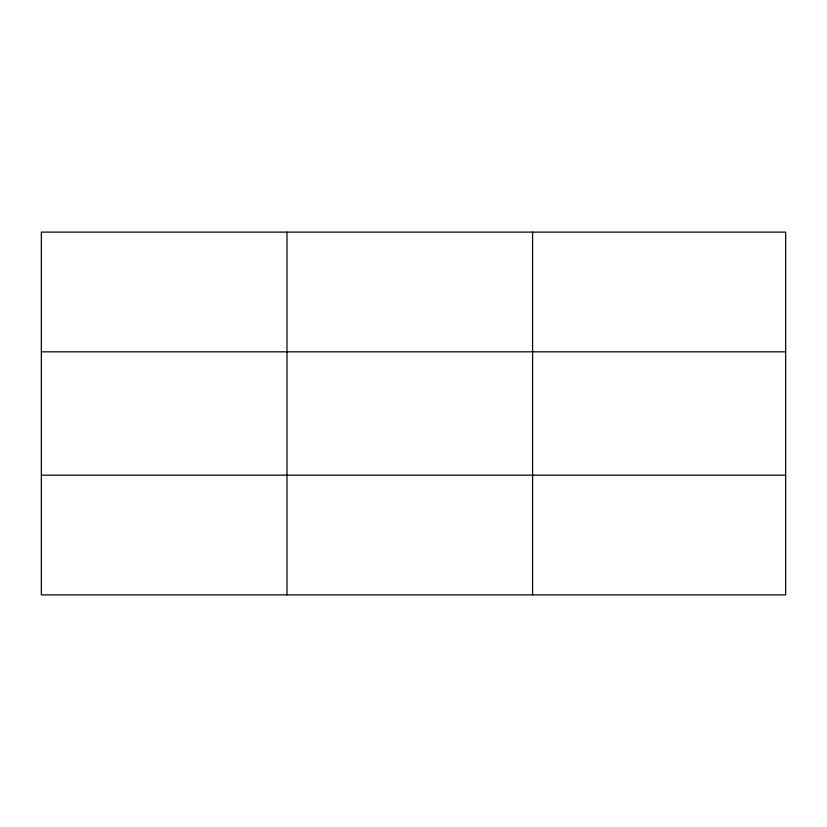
<?xml version="1.0" encoding="UTF-8"?>
<svg xmlns="http://www.w3.org/2000/svg" width="827" height="827" viewBox="0 0 827 827"><rect width="100%" height="100%" fill="white"/><g stroke="black" fill="none" stroke-linecap="round" stroke-linejoin="round"><path stroke-width="1.24" d="M286.969 232.118L286.969 594.882M532.588 232.118L532.588 594.882M785.65 351.826L785.65 232.118L41.35 232.118L41.35 594.882L785.65 594.882L785.65 351.826L41.35 351.826M41.35 475.174L785.65 475.174"/></g></svg>
